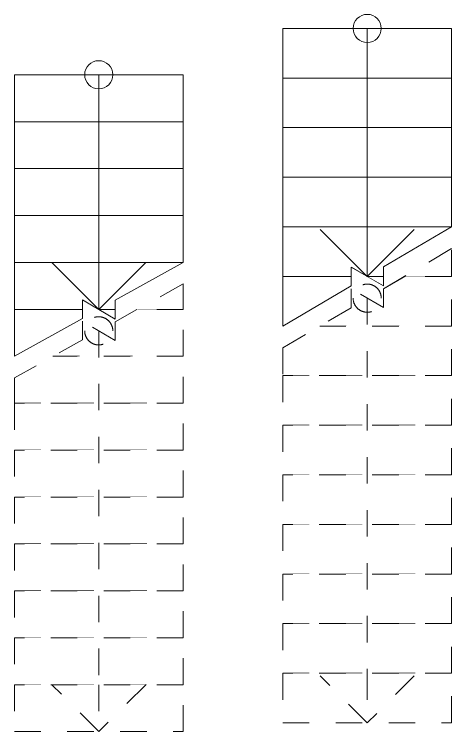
# Model space of a CAD drawing. Header units: millimetres. Extents: x 2336463 to 2579121, y 595385 to 778077.
# Drawn here: x 2410680 to 2413011, y 610086 to 613908 of the extents above; entities that cross this region are included whole.
import ezdxf

# ---------------------------------------------------------------- set-up
doc = ezdxf.new("R2010")
doc.units = ezdxf.units.MM
doc.header["$MEASUREMENT"] = 0
for name, pattern in [('Wipeout_Contour', [1000, 0, -1000]), ('Пунктирная', [88.194442, 0, -88.194442]), ('Штриховая', [282.222223, 141.111112, -141.111112])]:
    doc.linetypes.add(name, pattern=pattern)
doc.layers.add('Конструктив - Лестницы', color=7, linetype='Continuous')
doc.layers.add('Конструктив - Лестницы_Ном._пера__11', color=7, linetype='Continuous', lineweight=15, true_color=0x6c80ff)

# ---------------------------------------------------------------- blocks, each defined once
blk = doc.blocks.new('Лестница_12', base_point=(2086872, 585813.7))
at = {"color": 254, "linetype": 'Wipeout_Contour', "lineweight": 0, "ltscale": 9957571.452867229}
blk.add_wipeout([(2413010.5, 613832.8), (2412110.5, 613832.8), (2412110.5, 613568.5), (2413010.5, 613568.5)], dxfattribs=at).dxf.layer = 'Конструктив - Лестницы'
at = {"layer": 'Конструктив - Лестницы_Ном._пера__11', "color": 171, "linetype": 'Continuous', "lineweight": 15, "true_color": 0x6c80ff}
for p, q in [((2413010.5, 613832.8), (2412110.5, 613832.8)), ((2412110.5, 613832.8), (2412110.5, 613568.5)), ((2413010.5, 613568.5), (2413010.5, 613832.8)), ((2412110.5, 613568.5), (2413010.5, 613568.5))]:
    blk.add_line(p, q, dxfattribs=at)
for start, end in [(0, 180), (180, 0)]:
    blk.add_arc((2412560.5, 613832.8), 75, start, end, dxfattribs=at)
at = {"color": 254, "linetype": 'Wipeout_Contour', "lineweight": 0, "ltscale": 9957310.892132226}
blk.add_wipeout([(2413010.5, 613568.5), (2412110.5, 613568.5), (2412110.5, 613304.2), (2413010.5, 613304.2)], dxfattribs=at).dxf.layer = 'Конструктив - Лестницы'
at = {"layer": 'Конструктив - Лестницы_Ном._пера__11', "color": 171, "linetype": 'Continuous', "lineweight": 15, "true_color": 0x6c80ff}
for p, q in [((2412560.5, 613832.8), (2412560.5, 613568.5)), ((2413010.5, 613568.5), (2412110.5, 613568.5)), ((2412110.5, 613568.5), (2412110.5, 613304.2)), ((2413010.5, 613304.2), (2413010.5, 613568.5)), ((2412110.5, 613304.2), (2413010.5, 613304.2))]:
    blk.add_line(p, q, dxfattribs=at)
at = {"color": 254, "linetype": 'Wipeout_Contour', "lineweight": 0, "ltscale": 9957050.436827553}
blk.add_wipeout([(2413010.5, 613304.2), (2412110.5, 613304.2), (2412110.5, 613039.9), (2413010.5, 613039.9)], dxfattribs=at).dxf.layer = 'Конструктив - Лестницы'
at = {"layer": 'Конструктив - Лестницы_Ном._пера__11', "color": 171, "linetype": 'Continuous', "lineweight": 15, "true_color": 0x6c80ff}
for p, q in [((2413010.5, 613304.2), (2412110.5, 613304.2)), ((2412110.5, 613304.2), (2412110.5, 613039.9)), ((2413010.5, 613039.9), (2413010.5, 613304.2)), ((2412110.5, 613039.9), (2413010.5, 613039.9))]:
    blk.add_line(p, q, dxfattribs=at)
at = {"color": 254, "linetype": 'Wipeout_Contour', "lineweight": 0, "ltscale": 9956790.086949835}
blk.add_wipeout([(2413010.5, 613039.9), (2412110.5, 613039.9), (2412110.5, 612775.6), (2413010.5, 612775.6)], dxfattribs=at).dxf.layer = 'Конструктив - Лестницы'
at = {"layer": 'Конструктив - Лестницы_Ном._пера__11', "color": 171, "linetype": 'Continuous', "lineweight": 15, "true_color": 0x6c80ff}
for p, q in [((2413010.5, 613039.9), (2412110.5, 613039.9)), ((2412110.5, 613039.9), (2412110.5, 612775.6)), ((2413010.5, 612775.6), (2413010.5, 613039.9)), ((2412110.5, 612775.6), (2413010.5, 612775.6))]:
    blk.add_line(p, q, dxfattribs=at)
at = {"color": 254, "linetype": 'Wipeout_Contour', "lineweight": 0, "ltscale": 19912518.10897195}
blk.add_wipeout([(2412110.5, 612775.6), (2412110.5, 612511.3), (2412474.3, 612511.3), (2412474.3, 612560.7), (2412560.5, 612511.3), (2412646.8, 612511.3), (2412646.8, 612562), (2413010.5, 612775.6)], dxfattribs=at).dxf.layer = 'Конструктив - Лестницы'
at = {"layer": 'Конструктив - Лестницы_Ном._пера__11', "color": 171, "linetype": 'Continuous', "lineweight": 15, "true_color": 0x6c80ff}
for p, q in [((2413010.5, 612775.6), (2412110.5, 612775.6)), ((2412110.5, 612775.6), (2412110.5, 612511.3)), ((2412110.5, 612511.3), (2412474.3, 612511.3)), ((2412560.5, 612511.3), (2412646.8, 612511.3))]:
    blk.add_line(p, q, dxfattribs=at)
at = {"color": 254, "linetype": 'Wipeout_Contour', "lineweight": 0, "ltscale": 7468399.412073393}
blk.add_wipeout([(2412758, 612511.3), (2413010.5, 612511.3), (2413010.5, 612659.6)], dxfattribs=at).dxf.layer = 'Конструктив - Лестницы'
at = {"layer": 'Конструктив - Лестницы_Ном._пера__11', "color": 171, "linetype": 'Continuous', "lineweight": 15, "true_color": 0x6c80ff}
blk.add_line((2413010.5, 612775.6), (2412646.8, 612562), dxfattribs=at)
at = {"layer": 'Конструктив - Лестницы_Ном._пера__11', "color": 171, "linetype": 'Штриховая', "lineweight": 15, "true_color": 0x6c80ff}
for p, q in [((2413010.5, 612511.3), (2413010.5, 612659.6)), ((2412758, 612511.3), (2413010.5, 612511.3))]:
    blk.add_line(p, q, dxfattribs=at)
at = {"color": 254, "linetype": 'Wipeout_Contour', "lineweight": 0, "ltscale": 9955282.966770442}
blk.add_wipeout([(2412110.5, 612511.3), (2412110.5, 612247), (2412474.3, 612460.7), (2412474.3, 612511.3)], dxfattribs=at).dxf.layer = 'Конструктив - Лестницы'
at = {"color": 254, "linetype": 'Wipeout_Contour', "lineweight": 0, "ltscale": 7467454.450392211}
blk.add_wipeout([(2412646.8, 612511.3), (2412560.5, 612511.3), (2412646.8, 612462)], dxfattribs=at).dxf.layer = 'Конструктив - Лестницы'
at = {"layer": 'Конструктив - Лестницы_Ном._пера__11', "color": 171, "linetype": 'Continuous', "lineweight": 15, "true_color": 0x6c80ff}
for p, q in [((2412474.3, 612511.3), (2412110.5, 612511.3)), ((2412110.5, 612511.3), (2412110.5, 612247)), ((2412646.8, 612511.3), (2412560.5, 612511.3))]:
    blk.add_line(p, q, dxfattribs=at)
at = {"color": 254, "linetype": 'Wipeout_Contour', "lineweight": 0, "ltscale": 19913374.2334585}
blk.add_wipeout([(2412308, 612247), (2413010.5, 612247), (2413010.5, 612511.3), (2412758, 612511.3), (2412646.8, 612446), (2412646.8, 612346), (2412474.3, 612444.7), (2412474.3, 612344.7)], dxfattribs=at).dxf.layer = 'Конструктив - Лестницы'
at = {"layer": 'Конструктив - Лестницы_Ном._пера__11', "color": 171, "linetype": 'Continuous', "lineweight": 15, "true_color": 0x6c80ff}
for p, q in [((2412560.5, 613568.5), (2412560.5, 612511.3)), ((2412560.5, 612511.3), (2412310.5, 612761.3)), ((2412810.5, 612761.3), (2412560.5, 612511.3)), ((2412646.8, 612462), (2412474.3, 612560.7)), ((2412474.3, 612560.7), (2412474.3, 612460.7)), ((2412646.8, 612562), (2412646.8, 612462))]:
    blk.add_line(p, q, dxfattribs=at)
at = {"layer": 'Конструктив - Лестницы_Ном._пера__11', "color": 171, "linetype": 'Штриховая', "lineweight": 15, "true_color": 0x6c80ff}
for p, q in [((2413010.5, 612659.6), (2412646.8, 612446)), ((2413010.5, 612511.3), (2412758, 612511.3)), ((2413010.5, 612247), (2413010.5, 612511.3)), ((2412646.8, 612346), (2412474.3, 612444.7)), ((2412474.3, 612444.7), (2412474.3, 612344.7)), ((2412646.8, 612446), (2412646.8, 612346)), ((2412308, 612247), (2413010.5, 612247))]:
    blk.add_line(p, q, dxfattribs=at)
for start, end in [(0, 180), (180, 0)]:
    blk.add_arc((2412560.5, 612395.4), 75, start, end, dxfattribs=at)
at = {"color": 254, "linetype": 'Wipeout_Contour', "lineweight": 0, "ltscale": 12444771.5646294}
blk.add_wipeout([(2412110.5, 611982.8), (2413010.5, 611982.8), (2413010.5, 612247), (2412308, 612247), (2412110.5, 612131.1)], dxfattribs=at).dxf.layer = 'Конструктив - Лестницы'
at = {"layer": 'Конструктив - Лестницы_Ном._пера__11', "color": 171, "linetype": 'Continuous', "lineweight": 15, "true_color": 0x6c80ff}
blk.add_line((2412474.3, 612460.7), (2412110.5, 612247), dxfattribs=at)
at = {"layer": 'Конструктив - Лестницы_Ном._пера__11', "color": 171, "linetype": 'Штриховая', "lineweight": 15, "true_color": 0x6c80ff}
for p, q in [((2412474.3, 612344.7), (2412110.5, 612131.1)), ((2413010.5, 612247), (2412308, 612247)), ((2413010.5, 611982.8), (2413010.5, 612247)), ((2412110.5, 612131.1), (2412110.5, 611982.8)), ((2412110.5, 611982.8), (2413010.5, 611982.8))]:
    blk.add_line(p, q, dxfattribs=at)
at = {"color": 254, "linetype": 'Wipeout_Contour', "lineweight": 0, "ltscale": 9955749.741844775}
blk.add_wipeout([(2412110.5, 611982.8), (2412110.5, 611718.5), (2413010.5, 611718.5), (2413010.5, 611982.8)], dxfattribs=at).dxf.layer = 'Конструктив - Лестницы'
at = {"layer": 'Конструктив - Лестницы_Ном._пера__11', "color": 171, "linetype": 'Штриховая', "lineweight": 15, "true_color": 0x6c80ff}
for p, q in [((2413010.5, 611982.8), (2412110.5, 611982.8)), ((2412110.5, 611982.8), (2412110.5, 611718.5)), ((2413010.5, 611718.5), (2413010.5, 611982.8)), ((2412110.5, 611718.5), (2413010.5, 611718.5))]:
    blk.add_line(p, q, dxfattribs=at)
at = {"color": 254, "linetype": 'Wipeout_Contour', "lineweight": 0, "ltscale": 9955489.919219881}
blk.add_wipeout([(2412110.5, 611718.5), (2412110.5, 611454.2), (2413010.5, 611454.2), (2413010.5, 611718.5)], dxfattribs=at).dxf.layer = 'Конструктив - Лестницы'
at = {"layer": 'Конструктив - Лестницы_Ном._пера__11', "color": 171, "linetype": 'Штриховая', "lineweight": 15, "true_color": 0x6c80ff}
for p, q in [((2413010.5, 611718.5), (2412110.5, 611718.5)), ((2412110.5, 611718.5), (2412110.5, 611454.2)), ((2413010.5, 611454.2), (2413010.5, 611718.5)), ((2412110.5, 611454.2), (2413010.5, 611454.2))]:
    blk.add_line(p, q, dxfattribs=at)
at = {"color": 254, "linetype": 'Wipeout_Contour', "lineweight": 0, "ltscale": 9955230.202071529}
blk.add_wipeout([(2412110.5, 611454.2), (2412110.5, 611189.9), (2413010.5, 611189.9), (2413010.5, 611454.2)], dxfattribs=at).dxf.layer = 'Конструктив - Лестницы'
at = {"layer": 'Конструктив - Лестницы_Ном._пера__11', "color": 171, "linetype": 'Штриховая', "lineweight": 15, "true_color": 0x6c80ff}
for p, q in [((2413010.5, 611454.2), (2412110.5, 611454.2)), ((2412110.5, 611454.2), (2412110.5, 611189.9)), ((2413010.5, 611189.9), (2413010.5, 611454.2)), ((2412110.5, 611189.9), (2413010.5, 611189.9))]:
    blk.add_line(p, q, dxfattribs=at)
at = {"color": 254, "linetype": 'Wipeout_Contour', "lineweight": 0, "ltscale": 9954970.590407968}
blk.add_wipeout([(2412110.5, 611189.9), (2412110.5, 610925.6), (2413010.5, 610925.6), (2413010.5, 611189.9)], dxfattribs=at).dxf.layer = 'Конструктив - Лестницы'
at = {"layer": 'Конструктив - Лестницы_Ном._пера__11', "color": 171, "linetype": 'Штриховая', "lineweight": 15, "true_color": 0x6c80ff}
for p, q in [((2413010.5, 611189.9), (2412110.5, 611189.9)), ((2412110.5, 611189.9), (2412110.5, 610925.6)), ((2413010.5, 610925.6), (2413010.5, 611189.9)), ((2412110.5, 610925.6), (2413010.5, 610925.6))]:
    blk.add_line(p, q, dxfattribs=at)
at = {"color": 254, "linetype": 'Wipeout_Contour', "lineweight": 0, "ltscale": 9954711.084218975}
blk.add_wipeout([(2412110.5, 610925.6), (2412110.5, 610661.3), (2413010.5, 610661.3), (2413010.5, 610925.6)], dxfattribs=at).dxf.layer = 'Конструктив - Лестницы'
at = {"layer": 'Конструктив - Лестницы_Ном._пера__11', "color": 171, "linetype": 'Штриховая', "lineweight": 15, "true_color": 0x6c80ff}
for p, q in [((2413010.5, 610925.6), (2412110.5, 610925.6)), ((2412110.5, 610925.6), (2412110.5, 610661.3)), ((2413010.5, 610661.3), (2413010.5, 610925.6)), ((2412110.5, 610661.3), (2413010.5, 610661.3))]:
    blk.add_line(p, q, dxfattribs=at)
at = {"color": 254, "linetype": 'Wipeout_Contour', "lineweight": 0, "ltscale": 9954451.68353129}
blk.add_wipeout([(2412110.5, 610661.3), (2412110.5, 610397), (2413010.5, 610397), (2413010.5, 610661.3)], dxfattribs=at).dxf.layer = 'Конструктив - Лестницы'
at = {"layer": 'Конструктив - Лестницы_Ном._пера__11', "color": 171, "linetype": 'Штриховая', "lineweight": 15, "true_color": 0x6c80ff}
for p, q in [((2413010.5, 610661.3), (2412110.5, 610661.3)), ((2412110.5, 610661.3), (2412110.5, 610397)), ((2413010.5, 610397), (2413010.5, 610661.3)), ((2412110.5, 610397), (2413010.5, 610397))]:
    blk.add_line(p, q, dxfattribs=at)
at = {"color": 254, "linetype": 'Wipeout_Contour', "lineweight": 0, "ltscale": 9954192.388371637}
blk.add_wipeout([(2412110.5, 610397), (2412110.5, 610132.8), (2413010.5, 610132.8), (2413010.5, 610397)], dxfattribs=at).dxf.layer = 'Конструктив - Лестницы'
at = {"layer": 'Конструктив - Лестницы_Ном._пера__11', "color": 171, "linetype": 'Штриховая', "lineweight": 15, "true_color": 0x6c80ff}
for p, q in [((2412560.5, 612395.4), (2412560.5, 610397)), ((2413010.5, 610397), (2412110.5, 610397)), ((2412110.5, 610397), (2412110.5, 610132.8)), ((2412560.5, 610397), (2412560.5, 610132.8)), ((2413010.5, 610132.8), (2413010.5, 610397)), ((2412560.5, 610132.8), (2412310.5, 610382.8)), ((2412810.5, 610382.8), (2412560.5, 610132.8)), ((2412110.5, 610132.8), (2413010.5, 610132.8))]:
    blk.add_line(p, q, dxfattribs=at)
blk = doc.blocks.new('Лестница_13', base_point=(2086872, 585813.7))
at = {"color": 254, "linetype": 'Wipeout_Contour', "lineweight": 0, "ltscale": 9951789.393447634}
blk.add_wipeout([(2411580, 613585.7), (2410680, 613585.7), (2410680, 613335.7), (2411580, 613335.7)], dxfattribs=at).dxf.layer = 'Конструктив - Лестницы'
at = {"layer": 'Конструктив - Лестницы_Ном._пера__11', "color": 171, "linetype": 'Continuous', "lineweight": 15, "true_color": 0x6c80ff}
for p, q in [((2411580, 613585.7), (2410680, 613585.7)), ((2410680, 613585.7), (2410680, 613335.7)), ((2411580, 613335.7), (2411580, 613585.7)), ((2410680, 613335.7), (2411580, 613335.7))]:
    blk.add_line(p, q, dxfattribs=at)
for start, end in [(0, 180), (180, 0)]:
    blk.add_arc((2411130, 613585.7), 75, start, end, dxfattribs=at)
at = {"color": 254, "linetype": 'Wipeout_Contour', "lineweight": 0, "ltscale": 9951542.867623078}
blk.add_wipeout([(2411580, 613335.7), (2410680, 613335.7), (2410680, 613085.7), (2411580, 613085.7)], dxfattribs=at).dxf.layer = 'Конструктив - Лестницы'
at = {"layer": 'Конструктив - Лестницы_Ном._пера__11', "color": 171, "linetype": 'Continuous', "lineweight": 15, "true_color": 0x6c80ff}
for p, q in [((2411130, 613585.7), (2411130, 613335.7)), ((2411580, 613335.7), (2410680, 613335.7)), ((2410680, 613335.7), (2410680, 613085.7)), ((2411580, 613085.7), (2411580, 613335.7)), ((2410680, 613085.7), (2411580, 613085.7))]:
    blk.add_line(p, q, dxfattribs=at)
at = {"color": 254, "linetype": 'Wipeout_Contour', "lineweight": 0, "ltscale": 9951296.43616968}
blk.add_wipeout([(2411580, 613085.7), (2410680, 613085.7), (2410680, 612835.7), (2411580, 612835.7)], dxfattribs=at).dxf.layer = 'Конструктив - Лестницы'
at = {"layer": 'Конструктив - Лестницы_Ном._пера__11', "color": 171, "linetype": 'Continuous', "lineweight": 15, "true_color": 0x6c80ff}
for p, q in [((2411580, 613085.7), (2410680, 613085.7)), ((2410680, 613085.7), (2410680, 612835.7)), ((2411580, 612835.7), (2411580, 613085.7)), ((2410680, 612835.7), (2411580, 612835.7))]:
    blk.add_line(p, q, dxfattribs=at)
at = {"color": 254, "linetype": 'Wipeout_Contour', "lineweight": 0, "ltscale": 9951050.09910548}
blk.add_wipeout([(2411580, 612835.7), (2410680, 612835.7), (2410680, 612585.7), (2411580, 612585.7)], dxfattribs=at).dxf.layer = 'Конструктив - Лестницы'
at = {"layer": 'Конструктив - Лестницы_Ном._пера__11', "color": 171, "linetype": 'Continuous', "lineweight": 15, "true_color": 0x6c80ff}
for p, q in [((2411580, 612835.7), (2410680, 612835.7)), ((2410680, 612835.7), (2410680, 612585.7)), ((2411580, 612585.7), (2411580, 612835.7)), ((2410680, 612585.7), (2411580, 612585.7))]:
    blk.add_line(p, q, dxfattribs=at)
at = {"color": 254, "linetype": 'Wipeout_Contour', "lineweight": 0, "ltscale": 19901073.15549123}
blk.add_wipeout([(2410680, 612585.7), (2410680, 612335.7), (2411042.6, 612335.7), (2411042.6, 612387.1), (2411130, 612335.7), (2411217.4, 612335.7), (2411217.4, 612384.2), (2411580, 612585.7)], dxfattribs=at).dxf.layer = 'Конструктив - Лестницы'
at = {"layer": 'Конструктив - Лестницы_Ном._пера__11', "color": 171, "linetype": 'Continuous', "lineweight": 15, "true_color": 0x6c80ff}
for p, q in [((2411580, 612585.7), (2410680, 612585.7)), ((2410680, 612585.7), (2410680, 612335.7)), ((2410680, 612335.7), (2411042.6, 612335.7)), ((2411130, 612335.7), (2411217.4, 612335.7))]:
    blk.add_line(p, q, dxfattribs=at)
at = {"color": 254, "linetype": 'Wipeout_Contour', "lineweight": 0, "ltscale": 7464115.221807905}
blk.add_wipeout([(2411335.9, 612335.7), (2411580, 612335.7), (2411580, 612471.3)], dxfattribs=at).dxf.layer = 'Конструктив - Лестницы'
at = {"layer": 'Конструктив - Лестницы_Ном._пера__11', "color": 171, "linetype": 'Continuous', "lineweight": 15, "true_color": 0x6c80ff}
blk.add_line((2411580, 612585.7), (2411217.4, 612384.2), dxfattribs=at)
at = {"layer": 'Конструктив - Лестницы_Ном._пера__11', "color": 171, "linetype": 'Штриховая', "lineweight": 15, "true_color": 0x6c80ff}
for p, q in [((2411580, 612335.7), (2411580, 612471.3)), ((2411335.9, 612335.7), (2411580, 612335.7))]:
    blk.add_line(p, q, dxfattribs=at)
at = {"color": 254, "linetype": 'Wipeout_Contour', "lineweight": 0, "ltscale": 9949565.701118492}
blk.add_wipeout([(2410680, 612335.7), (2410680, 612085.7), (2411042.6, 612287.1), (2411042.6, 612335.7)], dxfattribs=at).dxf.layer = 'Конструктив - Лестницы'
at = {"color": 254, "linetype": 'Wipeout_Contour', "lineweight": 0, "ltscale": 7463166.9927941}
blk.add_wipeout([(2411217.4, 612335.7), (2411130, 612335.7), (2411217.4, 612284.2)], dxfattribs=at).dxf.layer = 'Конструктив - Лестницы'
at = {"layer": 'Конструктив - Лестницы_Ном._пера__11', "color": 171, "linetype": 'Continuous', "lineweight": 15, "true_color": 0x6c80ff}
for p, q in [((2411042.6, 612335.7), (2410680, 612335.7)), ((2410680, 612335.7), (2410680, 612085.7)), ((2411217.4, 612335.7), (2411130, 612335.7))]:
    blk.add_line(p, q, dxfattribs=at)
at = {"color": 254, "linetype": 'Wipeout_Contour', "lineweight": 0, "ltscale": 19901961.13458398}
blk.add_wipeout([(2410885.9, 612085.7), (2411580, 612085.7), (2411580, 612335.7), (2411335.9, 612335.7), (2411217.4, 612269.8), (2411217.4, 612169.8), (2411042.6, 612272.7), (2411042.6, 612172.7)], dxfattribs=at).dxf.layer = 'Конструктив - Лестницы'
at = {"layer": 'Конструктив - Лестницы_Ном._пера__11', "color": 171, "linetype": 'Continuous', "lineweight": 15, "true_color": 0x6c80ff}
for p, q in [((2411130, 613335.7), (2411130, 612335.7)), ((2411130, 612335.7), (2410880, 612585.7)), ((2411380, 612585.7), (2411130, 612335.7)), ((2411217.4, 612284.2), (2411042.6, 612387.1)), ((2411042.6, 612387.1), (2411042.6, 612287.1)), ((2411217.4, 612384.2), (2411217.4, 612284.2))]:
    blk.add_line(p, q, dxfattribs=at)
at = {"layer": 'Конструктив - Лестницы_Ном._пера__11', "color": 171, "linetype": 'Штриховая', "lineweight": 15, "true_color": 0x6c80ff}
for p, q in [((2411580, 612471.3), (2411217.4, 612269.8)), ((2411580, 612335.7), (2411335.9, 612335.7)), ((2411580, 612085.7), (2411580, 612335.7)), ((2411217.4, 612169.8), (2411042.6, 612272.7)), ((2411042.6, 612272.7), (2411042.6, 612172.7)), ((2411217.4, 612269.8), (2411217.4, 612169.8)), ((2410885.9, 612085.7), (2411580, 612085.7))]:
    blk.add_line(p, q, dxfattribs=at)
for start, end in [(0, 180), (180, 0)]:
    blk.add_arc((2411130, 612221.3), 75, start, end, dxfattribs=at)
at = {"color": 254, "linetype": 'Wipeout_Contour', "lineweight": 0, "ltscale": 12437655.85714932}
blk.add_wipeout([(2410680, 611835.7), (2411580, 611835.7), (2411580, 612085.7), (2410885.9, 612085.7), (2410680, 611971.3)], dxfattribs=at).dxf.layer = 'Конструктив - Лестницы'
at = {"layer": 'Конструктив - Лестницы_Ном._пера__11', "color": 171, "linetype": 'Continuous', "lineweight": 15, "true_color": 0x6c80ff}
blk.add_line((2411042.6, 612287.1), (2410680, 612085.7), dxfattribs=at)
at = {"layer": 'Конструктив - Лестницы_Ном._пера__11', "color": 171, "linetype": 'Штриховая', "lineweight": 15, "true_color": 0x6c80ff}
for p, q in [((2411042.6, 612172.7), (2410680, 611971.3)), ((2411580, 612085.7), (2410885.9, 612085.7)), ((2411580, 611835.7), (2411580, 612085.7)), ((2410680, 611971.3), (2410680, 611835.7)), ((2410680, 611835.7), (2411580, 611835.7))]:
    blk.add_line(p, q, dxfattribs=at)
at = {"color": 254, "linetype": 'Wipeout_Contour', "lineweight": 0, "ltscale": 9950065.694909608}
blk.add_wipeout([(2410680, 611835.7), (2410680, 611585.7), (2411580, 611585.7), (2411580, 611835.7)], dxfattribs=at).dxf.layer = 'Конструктив - Лестницы'
at = {"layer": 'Конструктив - Лестницы_Ном._пера__11', "color": 171, "linetype": 'Штриховая', "lineweight": 15, "true_color": 0x6c80ff}
for p, q in [((2411580, 611835.7), (2410680, 611835.7)), ((2410680, 611835.7), (2410680, 611585.7)), ((2411580, 611585.7), (2411580, 611835.7)), ((2410680, 611585.7), (2411580, 611585.7))]:
    blk.add_line(p, q, dxfattribs=at)
at = {"color": 254, "linetype": 'Wipeout_Contour', "lineweight": 0, "ltscale": 9949819.829907136}
blk.add_wipeout([(2410680, 611585.7), (2410680, 611335.7), (2411580, 611335.7), (2411580, 611585.7)], dxfattribs=at).dxf.layer = 'Конструктив - Лестницы'
at = {"layer": 'Конструктив - Лестницы_Ном._пера__11', "color": 171, "linetype": 'Штриховая', "lineweight": 15, "true_color": 0x6c80ff}
for p, q in [((2411580, 611585.7), (2410680, 611585.7)), ((2410680, 611585.7), (2410680, 611335.7)), ((2411580, 611335.7), (2411580, 611585.7)), ((2410680, 611335.7), (2411580, 611335.7))]:
    blk.add_line(p, q, dxfattribs=at)
at = {"color": 254, "linetype": 'Wipeout_Contour', "lineweight": 0, "ltscale": 9949574.059335882}
blk.add_wipeout([(2410680, 611335.7), (2410680, 611085.7), (2411580, 611085.7), (2411580, 611335.7)], dxfattribs=at).dxf.layer = 'Конструктив - Лестницы'
at = {"layer": 'Конструктив - Лестницы_Ном._пера__11', "color": 171, "linetype": 'Штриховая', "lineweight": 15, "true_color": 0x6c80ff}
for p, q in [((2411580, 611335.7), (2410680, 611335.7)), ((2410680, 611335.7), (2410680, 611085.7)), ((2411580, 611085.7), (2411580, 611335.7)), ((2410680, 611085.7), (2411580, 611085.7))]:
    blk.add_line(p, q, dxfattribs=at)
at = {"color": 254, "linetype": 'Wipeout_Contour', "lineweight": 0, "ltscale": 9949328.383202842}
blk.add_wipeout([(2410680, 611085.7), (2410680, 610835.7), (2411580, 610835.7), (2411580, 611085.7)], dxfattribs=at).dxf.layer = 'Конструктив - Лестницы'
at = {"layer": 'Конструктив - Лестницы_Ном._пера__11', "color": 171, "linetype": 'Штриховая', "lineweight": 15, "true_color": 0x6c80ff}
for p, q in [((2411580, 611085.7), (2410680, 611085.7)), ((2410680, 611085.7), (2410680, 610835.7)), ((2411580, 610835.7), (2411580, 611085.7)), ((2410680, 610835.7), (2411580, 610835.7))]:
    blk.add_line(p, q, dxfattribs=at)
at = {"color": 254, "linetype": 'Wipeout_Contour', "lineweight": 0, "ltscale": 9949082.801515013}
blk.add_wipeout([(2410680, 610835.7), (2410680, 610585.7), (2411580, 610585.7), (2411580, 610835.7)], dxfattribs=at).dxf.layer = 'Конструктив - Лестницы'
at = {"layer": 'Конструктив - Лестницы_Ном._пера__11', "color": 171, "linetype": 'Штриховая', "lineweight": 15, "true_color": 0x6c80ff}
for p, q in [((2411580, 610835.7), (2410680, 610835.7)), ((2410680, 610835.7), (2410680, 610585.7)), ((2411580, 610585.7), (2411580, 610835.7)), ((2410680, 610585.7), (2411580, 610585.7))]:
    blk.add_line(p, q, dxfattribs=at)
at = {"color": 254, "linetype": 'Wipeout_Contour', "lineweight": 0, "ltscale": 9948837.314261941}
blk.add_wipeout([(2410680, 610585.7), (2410680, 610335.7), (2411580, 610335.7), (2411580, 610585.7)], dxfattribs=at).dxf.layer = 'Конструктив - Лестницы'
at = {"layer": 'Конструктив - Лестницы_Ном._пера__11', "color": 171, "linetype": 'Штриховая', "lineweight": 15, "true_color": 0x6c80ff}
for p, q in [((2411580, 610585.7), (2410680, 610585.7)), ((2410680, 610585.7), (2410680, 610335.7)), ((2411580, 610335.7), (2411580, 610585.7)), ((2410680, 610335.7), (2411580, 610335.7))]:
    blk.add_line(p, q, dxfattribs=at)
at = {"color": 254, "linetype": 'Wipeout_Contour', "lineweight": 0, "ltscale": 9948591.921468074}
blk.add_wipeout([(2410680, 610335.7), (2410680, 610085.7), (2411580, 610085.7), (2411580, 610335.7)], dxfattribs=at).dxf.layer = 'Конструктив - Лестницы'
at = {"layer": 'Конструктив - Лестницы_Ном._пера__11', "color": 171, "linetype": 'Штриховая', "lineweight": 15, "true_color": 0x6c80ff}
for p, q in [((2411130, 612221.3), (2411130, 610335.7)), ((2411580, 610335.7), (2410680, 610335.7)), ((2410680, 610335.7), (2410680, 610085.7)), ((2411130, 610085.7), (2410880, 610335.7)), ((2411130, 610335.7), (2411130, 610085.7)), ((2411380, 610335.7), (2411130, 610085.7)), ((2411580, 610085.7), (2411580, 610335.7)), ((2410680, 610085.7), (2411580, 610085.7))]:
    blk.add_line(p, q, dxfattribs=at)

msp = doc.modelspace()

# ---------------------------------------------------------------- block references
at = {"layer": 'Конструктив - Лестницы', "color": 8, "linetype": 'Пунктирная', "lineweight": 15}
for name in ['Лестница_12', 'Лестница_13']:
    msp.add_blockref(name, (2086872, 585813.7), dxfattribs=at)

doc.saveas('drawing.dxf')
